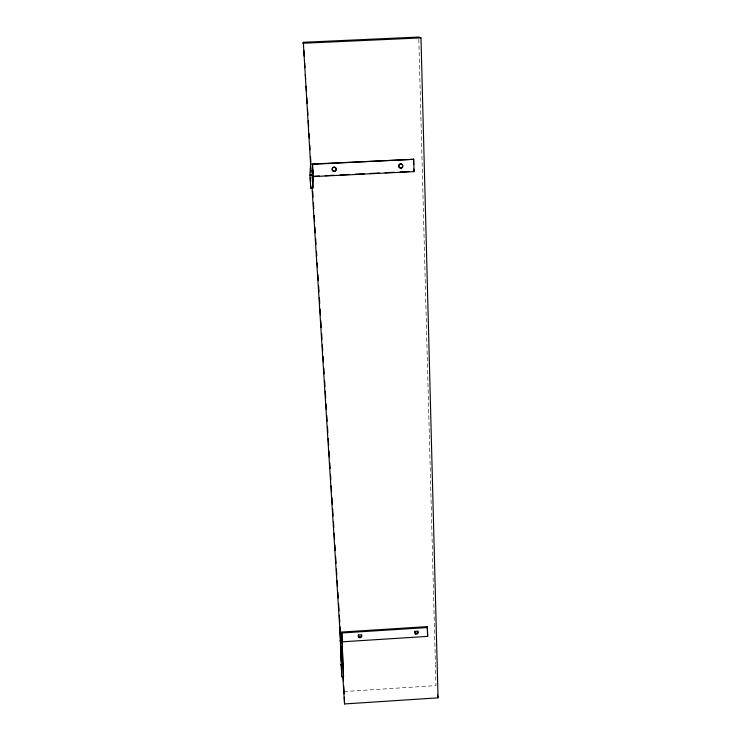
<?xml version="1.0" encoding="UTF-8"?>
<svg xmlns="http://www.w3.org/2000/svg" width="741" height="741" viewBox="0 0 741 741"><rect width="100%" height="100%" fill="white"/><g stroke="black" fill="none" stroke-linecap="round" stroke-linejoin="round"><path stroke-width="0.56" stroke-dasharray="3.71 2.78" d="M344.12 691.557L435.986 685.592L435.43 664.779M418.822 39.366L435.402 663.621"/><path stroke-width="1.11" d="M413.7 159.315L310.553 164.085L309.914 175.071L310.748 188.14L312.897 188.038L313.341 176.59L312.572 164.28L413.7 159.315L414.062 171.616L313.341 176.59M312.897 188.038L312.081 174.969L312.572 164.28M310.748 188.14L310.85 186M310.877 169.152L303.328 42.283L418.767 37.05L420.981 37.893L438.051 697.837L344.556 703.95L342.805 676.227M427.4 627.553L427.242 626.636L340.026 632.147L341.731 676.765L343.528 676.644L341.777 632.971L427.4 627.553L427.659 636.389L342.323 641.808M341.147 667.567L342.953 667.456L341.777 632.971M309.914 175.071L312.081 174.969M313.638 176.275L319.399 175.988M325.16 175.7L334.376 175.246M340.147 174.959L349.363 174.506M355.124 174.218L364.34 173.764M370.102 173.477L379.327 173.024M385.088 172.736L394.305 172.282M400.066 171.995L409.291 171.541M302.949 43.256L420.981 37.893M414.062 171.616L413.83 169.087M427.659 636.389L427.242 626.636M437.486 694.493L438.051 697.837M310.84 171.069L310.738 169.819L310.84 172.199M310.46 179.294C310.034 173.718 310.757 185.648 310.488 179.859M312.554 179.85C312.971 185.417 312.248 173.487 312.526 179.276M342.953 667.456L343.528 676.644M303.328 42.283L303.477 44.599M303.838 50.369L304.199 56.149M304.634 63.078L304.921 67.7M305.357 74.637L305.653 79.259M306.089 86.188L306.376 90.81M306.811 97.738L307.172 103.518M307.543 109.297L307.904 115.068M308.265 120.848L308.627 126.618M309.062 133.556L309.349 138.178M309.784 145.106L310.081 149.728M310.516 156.657L310.877 162.436M312.693 191.317L313.054 197.097M313.415 202.877L313.776 208.647M314.212 215.585L314.582 221.355M314.944 227.135L315.305 232.906M315.666 238.685L316.027 244.465M316.463 251.394L316.759 256.015M317.194 262.944L317.481 267.566M317.917 274.503L318.278 280.274M318.649 286.054L319.01 291.834M319.371 297.604L319.732 303.384M320.093 309.164L320.455 314.934M320.825 320.714L321.261 327.642M321.622 333.422L321.983 339.193M322.344 344.973L322.705 350.752M323.076 356.523L323.437 362.303M323.798 368.082L324.16 373.853M324.595 380.791L324.956 386.561M325.253 391.183L325.688 398.121M326.049 403.891L326.411 409.671M326.772 415.442L327.133 421.221M327.503 427.001L327.865 432.772M328.226 438.552L328.661 445.48M329.023 451.26L329.384 457.04M329.754 462.81L330.115 468.59M330.477 474.37L330.838 480.14M331.199 485.92L331.56 491.7M331.931 497.47L332.366 504.408M332.653 509.021L333.089 515.958M333.45 521.729L333.811 527.509M334.182 533.288L334.543 539.059M334.904 544.839L335.265 550.619M335.627 556.389L336.062 563.327M336.433 569.097L336.794 574.877M337.155 580.657L337.516 586.427M337.877 592.207L338.239 597.987M338.609 603.758L339.045 610.695M339.332 615.308L339.767 622.245M340.054 626.867L340.49 633.796M343.176 676.542L343.472 681.164M343.759 685.786L344.204 693.817M312.044 187.64L340.517 639.872M340.916 646.198L341.203 650.82M341.231 665.372L341.147 664.168L341.221 666.094M342.212 641.567C341.888 636.491 342.518 646.819 342.185 641.734M343.046 665.724C342.713 660.592 343.352 671.179 343.009 665.983M340.49 641.678L340.378 640.002L340.48 642.299M312.85 171.551C312.609 166.049 313.193 177.553 312.943 172.032M344.315 697.188L344.556 703.95M340.767 646.754L341.249 661.759M341.471 668.688L341.731 676.765M413.543 159.037L413.7 164.622M361.608 634.833A1.714 1.473 -4.9 0 1 359.839 636.797A1.714 1.473 -4.9 0 1 358.459 634.685M417.757 630.924A1.714 1.473 -8.5 0 1 416.349 633.222A1.714 1.473 -8.5 0 1 414.803 631.11M334.589 167.096A2.056 2.019 76 0 1 336.155 169.541A2.056 2.019 76 0 1 333.765 171.106A2.056 2.019 76 0 1 332.2 168.67M332.366 168.17A2.056 2.019 76 0 1 334.061 167.058M359.255 637.584A1.714 1.473 -4.9 0 0 361.756 636.149A1.714 1.473 -4.9 0 0 359.116 635.037A1.714 1.473 -4.9 0 0 359.255 637.584M415.636 634.009A1.714 1.473 -8.5 0 0 418.146 632.573A1.714 1.473 -8.5 0 0 415.553 631.462A1.714 1.473 -8.5 0 0 415.636 634.009M332.394 168.457A2.056 2.019 75.9 0 0 334.311 171.449A2.056 2.019 75.9 0 0 335.895 168.29A2.056 2.019 75.9 0 0 332.394 168.457M401.863 167.846A2.056 2.01 -71.1 0 0 401.742 164.298A2.056 2.01 -71.1 0 0 398.778 166.216A2.056 2.01 -71.1 0 0 401.863 167.846M401.724 167.559A2.056 2.01 -71.2 0 0 401.603 164.011A2.056 2.01 -71.2 0 0 398.649 165.928A2.056 2.01 -71.2 0 0 401.724 167.559"/></g></svg>
